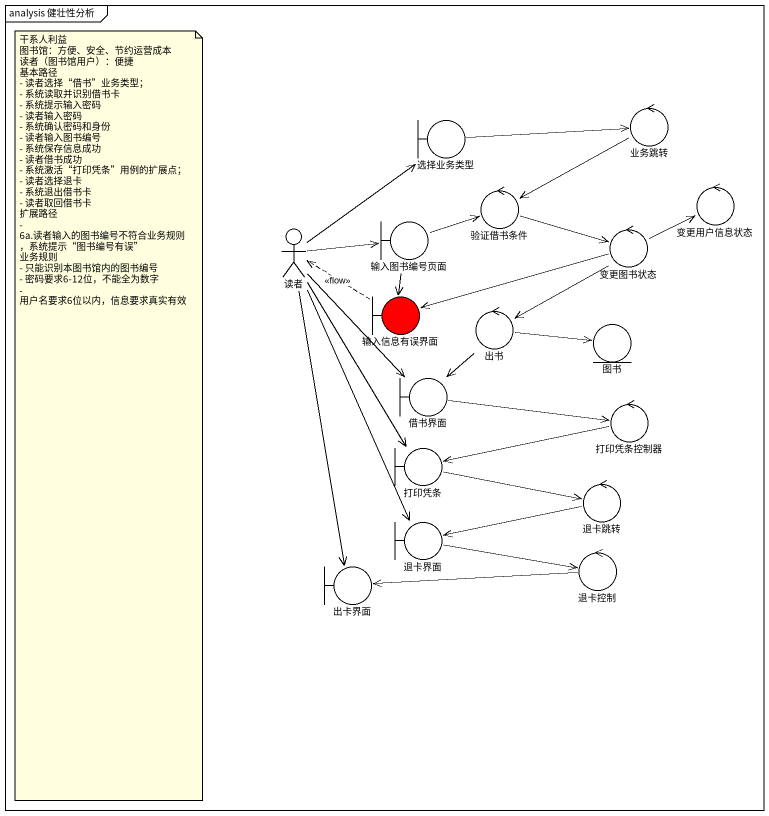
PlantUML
@startuml
mainframe analysis 健壮性分析
boundary 选择业务类型
control 业务跳转
control 验证借书条件
control 变更用户信息状态
actor 读者
boundary 输入图书编号页面
control 变更图书状态
boundary 输入信息有误界面 #FF0000
control 出书
entity 图书
boundary 借书界面
control 打印凭条控制器
boundary 打印凭条
control 退卡跳转
boundary 退卡界面
control 退卡控制
boundary 出卡界面
选择业务类型 -right-> 业务跳转
业务跳转 -left-> 验证借书条件
验证借书条件 -right-> 变更图书状态
读者 -up-> 选择业务类型
读者 -right-> 输入图书编号页面
读者 --> 借书界面
读者 --> 打印凭条
读者 --> 退卡界面
读者 --> 出卡界面
输入图书编号页面 -right-> 验证借书条件
输入图书编号页面 --> 输入信息有误界面
变更图书状态 -right-> 变更用户信息状态
变更图书状态 -left-> 输入信息有误界面
变更图书状态 --> 出书
输入信息有误界面 .left.> 读者 : <<flow>>
出书 -right-> 图书
出书 --> 借书界面
借书界面 -right-> 打印凭条控制器
打印凭条控制器 -left-> 打印凭条
打印凭条 -right-> 退卡跳转
退卡跳转 -left-> 退卡界面
退卡界面 -right-> 退卡控制
退卡控制 -left-> 出卡界面
note as N1
  干系人利益
  图书馆：方便、安全、节约运营成本
  读者（图书馆用户）：便捷
  基本路径
  - 读者选择“借书”业务类型；
  - 系统读取并识别借书卡
  - 系统提示输入密码
  - 读者输入密码
  - 系统确认密码和身份
  - 读者输入图书编号
  - 系统保存信息成功
  - 读者借书成功
  - 系统激活“打印凭条”用例的扩展点；
  - 读者选择退卡
  - 系统退出借书卡
  - 读者取回借书卡
  扩展路径
  - 6a.读者输入的图书编号不符合业务规则，系统提示“图书编号有误”
  业务规则
  - 只能识别本图书馆内的图书编号
  - 密码要求6-12位，不能全为数字
  - 用户名要求6位以内，信息要求真实有效
end note
@enduml
